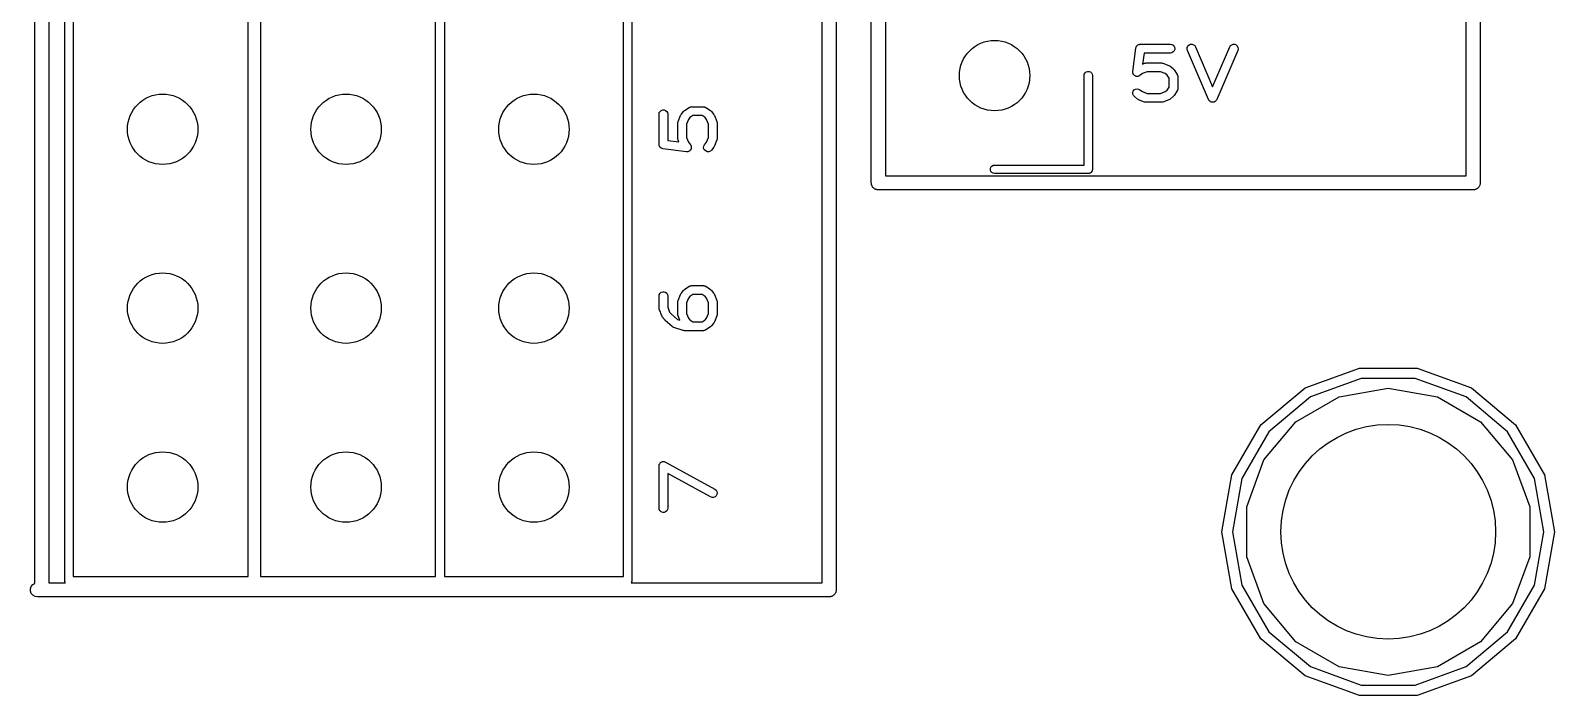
# Model space of a CAD drawing. Extents: x 10 to 287, y -200 to -10.
# Drawn here: x 62.26 to 83.89, y -108.62 to -99.18 of the extents above; entities that cross this region are included whole.
import ezdxf

# ---------------------------------------------------------------- set-up
doc = ezdxf.new("R2010")
doc.units = 0
doc.header["$MEASUREMENT"] = 0
doc.layers.add('BLACK', color=7, linetype='CONTINUOUS')

msp = doc.modelspace()

# ---------------------------------------------------------------- linework, layer by layer
at = {"layer": 'Black'}
for p, q in [((62.3205, -107.032), (62.3205, -70.5776)), ((74.195, -101.346), (74.195, -85.471)), ((74.395, -85.571), (74.395, -101.246)), ((82.6405, -101.246), (82.6405, -85.571)), ((82.8405, -85.471), (82.8405, -101.346)), ((73.6965, -86.233), (73.6965, -107.124)), ((62.5205, -86.333), (62.5205, -107.024)), ((73.4965, -107.024), (73.4965, -86.333)), ((62.745, -106.994), (62.745, -89.154)), ((62.865, -89.214), (62.865, -106.934)), ((65.3485, -106.934), (65.3485, -89.214)), ((65.525, -89.214), (65.525, -106.934)), ((68.0085, -106.934), (68.0085, -89.214)), ((68.1355, -89.214), (68.1355, -106.934)), ((70.6755, -106.934), (70.6755, -89.214)), ((70.7955, -89.154), (70.7955, -106.994)), ((77.9082, -99.764), (77.951, -99.4307)), ((77.951, -99.4307), (77.9514, -99.4293)), ((77.9514, -99.4278), (77.9547, -99.419)), ((77.9514, -99.4293), (77.9514, -99.4278)), ((77.9547, -99.419), (77.9575, -99.41)), ((77.9575, -99.41), (77.9584, -99.4088)), ((77.9584, -99.4088), (77.9589, -99.4074)), ((77.9589, -99.4074), (77.9649, -99.4002)), ((77.9649, -99.4002), (77.9706, -99.3927)), ((77.9706, -99.3927), (77.9719, -99.3919)), ((77.9719, -99.3919), (77.9728, -99.3908)), ((77.9728, -99.3908), (77.981, -99.3861)), ((77.981, -99.3861), (77.9889, -99.381)), ((77.9889, -99.381), (77.9903, -99.3807)), ((77.9903, -99.3807), (77.9916, -99.3799)), ((77.9916, -99.3799), (78.0009, -99.3783)), ((78.0009, -99.3783), (78.0101, -99.3762)), ((78.0101, -99.3762), (78.0115, -99.3764)), ((78.0115, -99.3764), (78.013, -99.3762)), ((78.013, -99.3762), (78.4416, -99.3762)), ((78.068, -99.5012), (78.0478, -99.6581)), ((78.4416, -99.5012), (78.068, -99.5012)), ((78.4416, -99.3762), (78.4629, -99.3799)), ((78.4629, -99.4974), (78.4416, -99.5012)), ((78.4629, -99.3799), (78.4817, -99.3908)), ((78.4817, -99.4865), (78.4629, -99.4974)), ((78.4817, -99.3908), (78.4957, -99.4074)), ((78.4957, -99.4699), (78.4817, -99.4865)), ((78.4957, -99.4074), (78.5031, -99.4278)), ((78.5031, -99.4495), (78.4957, -99.4699)), ((78.5031, -99.4278), (78.5031, -99.4495)), ((78.6792, -99.4422), (78.6817, -99.4206)), ((78.6841, -99.4633), (78.6792, -99.4422)), ((78.6817, -99.4206), (78.6915, -99.4012)), ((78.9841, -100.163), (78.6841, -99.4633)), ((78.6915, -99.4012), (78.7073, -99.3864)), ((78.7073, -99.3864), (78.7273, -99.3778)), ((78.7273, -99.3778), (78.749, -99.3766)), ((78.749, -99.3766), (78.7698, -99.3829)), ((78.7698, -99.3829), (78.7871, -99.3959)), ((78.7871, -99.3959), (78.799, -99.414)), ((78.799, -99.414), (79.0416, -99.98)), ((79.0416, -99.98), (79.2841, -99.414)), ((79.399, -99.4633), (79.099, -100.163)), ((79.2841, -99.414), (79.296, -99.3959)), ((79.296, -99.3959), (79.3134, -99.3829)), ((79.3134, -99.3829), (79.3342, -99.3766)), ((79.3342, -99.3766), (79.3558, -99.3778)), ((79.3558, -99.3778), (79.3758, -99.3864)), ((79.3758, -99.3864), (79.3916, -99.4012)), ((79.3916, -99.4012), (79.4014, -99.4206)), ((79.404, -99.4422), (79.399, -99.4633)), ((79.4014, -99.4206), (79.404, -99.4422)), ((78.0478, -99.6581), (78.0761, -99.6471)), ((78.0761, -99.6471), (78.0767, -99.6469)), ((78.0767, -99.6469), (78.0773, -99.6466)), ((78.0773, -99.6466), (78.0874, -99.6448)), ((78.0874, -99.6448), (78.0973, -99.6428)), ((78.0973, -99.6428), (78.098, -99.643)), ((78.098, -99.643), (78.0987, -99.6428)), ((78.0987, -99.6428), (78.313, -99.6428)), ((78.313, -99.6428), (78.3137, -99.643)), ((78.3137, -99.643), (78.3144, -99.6428)), ((78.3144, -99.6428), (78.3243, -99.6448)), ((78.3243, -99.6448), (78.3344, -99.6466)), ((78.3344, -99.6466), (78.335, -99.6469)), ((78.335, -99.6469), (78.3357, -99.6471)), ((78.3357, -99.6471), (78.4214, -99.6804)), ((78.4214, -99.6804), (78.4291, -99.6851)), ((78.4291, -99.6851), (78.4371, -99.6893)), ((78.4371, -99.6893), (78.4799, -99.7227)), ((78.4799, -99.7227), (78.487, -99.7305)), ((78.487, -99.7305), (78.4941, -99.7382)), ((78.4941, -99.7382), (78.537, -99.8049)), ((77.216, -99.822), (77.2196, -99.8015)), ((77.216, -101.092), (77.216, -99.822)), ((77.2196, -99.8015), (77.23, -99.7834)), ((77.23, -99.7834), (77.246, -99.77)), ((77.246, -99.77), (77.2656, -99.7629)), ((77.2656, -99.7629), (77.2864, -99.7629)), ((77.2864, -99.7629), (77.306, -99.77)), ((77.306, -99.77), (77.322, -99.7834)), ((77.322, -99.7834), (77.3324, -99.8015)), ((77.3324, -99.8015), (77.336, -99.822)), ((77.336, -99.822), (77.336, -101.152)), ((77.9085, -99.7723), (77.9082, -99.764)), ((77.9082, -99.7806), (77.9085, -99.7723)), ((77.909, -99.7831), (77.9082, -99.7806)), ((77.9092, -99.7857), (77.909, -99.7831)), ((77.9124, -99.7933), (77.9092, -99.7857)), ((77.9149, -99.8012), (77.9124, -99.7933)), ((77.9165, -99.8033), (77.9149, -99.8012)), ((77.9175, -99.8057), (77.9165, -99.8033)), ((77.9231, -99.8118), (77.9175, -99.8057)), ((77.9282, -99.8184), (77.9231, -99.8118)), ((77.9305, -99.8198), (77.9282, -99.8184)), ((77.9322, -99.8217), (77.9305, -99.8198)), ((77.9396, -99.8255), (77.9322, -99.8217)), ((77.9466, -99.8299), (77.9396, -99.8255)), ((77.9492, -99.8305), (77.9466, -99.8299)), ((77.9515, -99.8317), (77.9492, -99.8305)), ((77.9597, -99.8327), (77.9515, -99.8317)), ((77.9678, -99.8345), (77.9597, -99.8327)), ((77.9704, -99.8341), (77.9678, -99.8345)), ((77.9731, -99.8344), (77.9704, -99.8341)), ((77.9811, -99.8326), (77.9731, -99.8344)), ((77.9893, -99.8315), (77.9811, -99.8326)), ((77.9917, -99.8302), (77.9893, -99.8315)), ((77.9942, -99.8297), (77.9917, -99.8302)), ((78.0012, -99.8252), (77.9942, -99.8297)), ((78.0085, -99.8213), (78.0012, -99.8252)), ((78.0442, -99.7936), (78.0085, -99.8213)), ((78.1104, -99.7678), (78.0442, -99.7936)), ((78.3013, -99.7678), (78.1104, -99.7678)), ((78.3675, -99.7936), (78.3013, -99.7678)), ((78.3948, -99.8148), (78.3675, -99.7936)), ((78.4219, -99.857), (78.3948, -99.8148)), ((78.4219, -99.987), (78.4219, -99.857)), ((78.537, -99.8049), (78.5397, -99.8113)), ((78.5397, -99.8113), (78.5432, -99.8173)), ((78.5432, -99.8173), (78.5439, -99.8212)), ((78.5439, -99.8212), (78.5454, -99.8249)), ((78.5454, -99.8249), (78.5457, -99.8318)), ((78.5457, -99.8318), (78.5469, -99.8387)), ((78.5469, -99.8387), (78.5469, -100.005)), ((77.9082, -100.063), (77.9149, -100.043)), ((77.909, -100.085), (77.9082, -100.063)), ((77.9172, -100.105), (77.909, -100.085)), ((77.9149, -100.043), (77.9282, -100.026)), ((77.9318, -100.121), (77.9172, -100.105)), ((77.9282, -100.026), (77.9466, -100.014)), ((77.9746, -100.155), (77.9318, -100.121)), ((77.9466, -100.014), (77.9678, -100.01)), ((77.9678, -100.01), (77.9893, -100.013)), ((77.9826, -100.159), (77.9746, -100.155)), ((77.9903, -100.164), (77.9826, -100.159)), ((77.9893, -100.013), (78.0085, -100.023)), ((78.0761, -100.197), (77.9903, -100.164)), ((78.0085, -100.023), (78.0442, -100.05)), ((78.0442, -100.05), (78.1104, -100.076)), ((78.1104, -100.076), (78.3013, -100.076)), ((78.3013, -100.076), (78.3675, -100.05)), ((78.4214, -100.164), (78.3357, -100.197)), ((78.3675, -100.05), (78.3948, -100.029)), ((78.3948, -100.029), (78.4219, -99.987)), ((78.4291, -100.159), (78.4214, -100.164)), ((78.4371, -100.155), (78.4291, -100.159)), ((78.4799, -100.121), (78.4371, -100.155)), ((78.487, -100.114), (78.4799, -100.121)), ((78.4941, -100.106), (78.487, -100.114)), ((78.537, -100.039), (78.4941, -100.106)), ((78.5397, -100.033), (78.537, -100.039)), ((78.5432, -100.027), (78.5397, -100.033)), ((78.5439, -100.023), (78.5432, -100.027)), ((78.5454, -100.019), (78.5439, -100.023)), ((78.5457, -100.012), (78.5454, -100.019)), ((78.5469, -100.005), (78.5457, -100.012)), ((78.9882, -100.169), (78.9841, -100.163)), ((78.9915, -100.176), (78.9882, -100.169)), ((78.9941, -100.179), (78.9915, -100.176)), ((79.0916, -100.176), (79.0891, -100.179)), ((79.095, -100.169), (79.0916, -100.176)), ((79.099, -100.163), (79.095, -100.169)), ((71.1822, -100.37), (71.1859, -100.348)), ((71.1822, -100.798), (71.1822, -100.37)), ((71.1859, -100.348), (71.1968, -100.33)), ((71.1968, -100.33), (71.2134, -100.316)), ((71.2134, -100.316), (71.2338, -100.308)), ((71.2338, -100.308), (71.2555, -100.308)), ((71.2555, -100.308), (71.2759, -100.316)), ((71.2759, -100.316), (71.2925, -100.33)), ((71.2925, -100.33), (71.3034, -100.348)), ((71.3034, -100.348), (71.3072, -100.37)), ((71.3072, -100.37), (71.3072, -100.743)), ((71.4531, -100.476), (71.4864, -100.39)), ((71.4864, -100.39), (71.4911, -100.382)), ((71.4911, -100.382), (71.4953, -100.374)), ((71.4953, -100.374), (71.5287, -100.331)), ((71.5287, -100.331), (71.5365, -100.324)), ((71.5365, -100.324), (71.5442, -100.317)), ((71.5442, -100.317), (71.6109, -100.274)), ((71.6109, -100.274), (71.6173, -100.272)), ((71.6173, -100.272), (71.6233, -100.268)), ((71.663, -100.389), (71.6208, -100.417)), ((71.6233, -100.268), (71.6272, -100.267)), ((71.6272, -100.267), (71.6309, -100.266)), ((71.6309, -100.266), (71.6378, -100.266)), ((71.6378, -100.266), (71.6447, -100.264)), ((71.6447, -100.264), (71.8113, -100.264)), ((71.793, -100.389), (71.663, -100.389)), ((71.8352, -100.417), (71.793, -100.389)), ((71.8113, -100.264), (71.8182, -100.266)), ((71.8182, -100.266), (71.8251, -100.266)), ((71.8251, -100.266), (71.8288, -100.267)), ((71.8288, -100.267), (71.8327, -100.268)), ((71.8327, -100.268), (71.8387, -100.272)), ((71.8387, -100.272), (71.8451, -100.274)), ((71.8451, -100.274), (71.9118, -100.317)), ((71.9118, -100.317), (71.9195, -100.324)), ((71.9195, -100.324), (71.9273, -100.331)), ((71.9273, -100.331), (71.9607, -100.374)), ((71.9607, -100.374), (71.9649, -100.382)), ((71.9649, -100.382), (71.9696, -100.39)), ((71.9696, -100.39), (72.0029, -100.476)), ((78.0767, -100.197), (78.0761, -100.197)), ((78.0773, -100.197), (78.0767, -100.197)), ((78.0874, -100.199), (78.0773, -100.197)), ((78.0973, -100.201), (78.0874, -100.199)), ((78.098, -100.201), (78.0973, -100.201)), ((78.0987, -100.201), (78.098, -100.201)), ((78.313, -100.201), (78.0987, -100.201)), ((78.3137, -100.201), (78.313, -100.201)), ((78.3144, -100.201), (78.3137, -100.201)), ((78.3243, -100.199), (78.3144, -100.201)), ((78.3344, -100.197), (78.3243, -100.199)), ((78.335, -100.197), (78.3344, -100.197)), ((78.3357, -100.197), (78.335, -100.197)), ((78.996, -100.181), (78.9941, -100.179)), ((79.0019, -100.186), (78.996, -100.181)), ((79.0074, -100.191), (79.0019, -100.186)), ((79.0106, -100.192), (79.0074, -100.191)), ((79.0134, -100.194), (79.0106, -100.192)), ((79.0205, -100.197), (79.0134, -100.194)), ((79.0273, -100.2), (79.0205, -100.197)), ((79.0308, -100.2), (79.0273, -100.2)), ((79.0342, -100.201), (79.0308, -100.2)), ((79.0416, -100.2), (79.0342, -100.201)), ((79.049, -100.201), (79.0416, -100.2)), ((79.0523, -100.2), (79.049, -100.201)), ((79.0558, -100.2), (79.0523, -100.2)), ((79.0626, -100.197), (79.0558, -100.2)), ((79.0698, -100.194), (79.0626, -100.197)), ((79.0726, -100.192), (79.0698, -100.194)), ((79.0758, -100.191), (79.0726, -100.192)), ((79.0812, -100.186), (79.0758, -100.191)), ((79.0871, -100.181), (79.0812, -100.186)), ((79.0891, -100.179), (79.0871, -100.181)), ((71.4488, -100.497), (71.4508, -100.487)), ((71.449, -100.498), (71.4488, -100.497)), ((71.4488, -100.713), (71.4488, -100.498)), ((71.4488, -100.498), (71.449, -100.498)), ((71.4508, -100.487), (71.4526, -100.477)), ((71.4526, -100.477), (71.4529, -100.476)), ((71.4529, -100.476), (71.4531, -100.476)), ((71.5996, -100.444), (71.5738, -100.51)), ((71.5738, -100.51), (71.5738, -100.701)), ((71.6208, -100.417), (71.5996, -100.444)), ((71.8564, -100.444), (71.8352, -100.417)), ((71.8822, -100.51), (71.8564, -100.444)), ((71.8822, -100.701), (71.8822, -100.51)), ((72.0029, -100.476), (72.0031, -100.476)), ((72.0031, -100.476), (72.0034, -100.477)), ((72.0034, -100.477), (72.0052, -100.487)), ((72.0052, -100.487), (72.0072, -100.497)), ((72.0072, -100.497), (72.007, -100.498)), ((72.007, -100.498), (72.0072, -100.498)), ((72.0072, -100.498), (72.0072, -100.713)), ((71.1824, -100.8), (71.1822, -100.798)), ((71.1822, -100.801), (71.1824, -100.8)), ((71.1843, -100.81), (71.1822, -100.801)), ((71.1859, -100.82), (71.1843, -100.81)), ((71.1867, -100.821), (71.1859, -100.82)), ((71.187, -100.822), (71.1867, -100.821)), ((71.1921, -100.83), (71.187, -100.822)), ((71.3072, -100.743), (71.4641, -100.763)), ((71.4488, -100.714), (71.449, -100.713)), ((71.449, -100.713), (71.4488, -100.713)), ((71.4508, -100.724), (71.4488, -100.714)), ((71.4526, -100.734), (71.4508, -100.724)), ((71.4529, -100.735), (71.4526, -100.734)), ((71.4531, -100.735), (71.4529, -100.735)), ((71.4641, -100.763), (71.4531, -100.735)), ((71.5738, -100.701), (71.5996, -100.767)), ((71.5996, -100.767), (71.6273, -100.803)), ((71.6273, -100.803), (71.6312, -100.81)), ((71.6312, -100.81), (71.6357, -100.817)), ((71.6357, -100.817), (71.6362, -100.82)), ((71.6362, -100.82), (71.6375, -100.822)), ((71.6375, -100.822), (71.6386, -100.83)), ((71.8155, -100.843), (71.8185, -100.822)), ((71.8185, -100.822), (71.8287, -100.803)), ((71.8287, -100.803), (71.8564, -100.767)), ((71.8564, -100.767), (71.8822, -100.701)), ((71.9696, -100.821), (71.9649, -100.829)), ((72.0029, -100.735), (71.9696, -100.821)), ((72.0031, -100.735), (72.0029, -100.735)), ((72.0034, -100.734), (72.0031, -100.735)), ((72.0052, -100.724), (72.0034, -100.734)), ((72.0072, -100.714), (72.0052, -100.724)), ((72.0072, -100.713), (72.007, -100.713)), ((72.007, -100.713), (72.0072, -100.714)), ((71.1968, -100.838), (71.1921, -100.83)), ((71.1979, -100.839), (71.1968, -100.838)), ((71.1987, -100.841), (71.1979, -100.839)), ((71.2062, -100.846), (71.1987, -100.841)), ((71.2134, -100.852), (71.2062, -100.846)), ((71.2148, -100.853), (71.2134, -100.852)), ((71.216, -100.854), (71.2148, -100.853)), ((71.225, -100.857), (71.216, -100.854)), ((71.2338, -100.86), (71.225, -100.857)), ((71.2353, -100.86), (71.2338, -100.86)), ((71.2367, -100.86), (71.2353, -100.86)), ((71.57, -100.903), (71.2367, -100.86)), ((71.5783, -100.903), (71.57, -100.903)), ((71.5866, -100.903), (71.5783, -100.903)), ((71.5891, -100.902), (71.5866, -100.903)), ((71.5917, -100.902), (71.5891, -100.902)), ((71.5993, -100.899), (71.5917, -100.902)), ((71.6072, -100.896), (71.5993, -100.899)), ((71.6093, -100.895), (71.6072, -100.896)), ((71.6117, -100.894), (71.6093, -100.895)), ((71.6178, -100.888), (71.6117, -100.894)), ((71.6244, -100.883), (71.6178, -100.888)), ((71.6258, -100.881), (71.6244, -100.883)), ((71.6277, -100.879), (71.6258, -100.881)), ((71.6315, -100.872), (71.6277, -100.879)), ((71.6359, -100.865), (71.6315, -100.872)), ((71.6365, -100.862), (71.6359, -100.865)), ((71.6377, -100.86), (71.6365, -100.862)), ((71.6387, -100.852), (71.6377, -100.86)), ((71.6386, -100.83), (71.6404, -100.838)), ((71.6405, -100.843), (71.6387, -100.852)), ((71.6404, -100.838), (71.6401, -100.841)), ((71.6401, -100.841), (71.6405, -100.843)), ((71.8201, -100.865), (71.8155, -100.843)), ((71.8316, -100.883), (71.8201, -100.865)), ((71.8488, -100.896), (71.8316, -100.883)), ((71.8694, -100.903), (71.8488, -100.896)), ((71.8911, -100.902), (71.8694, -100.903)), ((71.9112, -100.894), (71.8911, -100.902)), ((71.9273, -100.88), (71.9112, -100.894)), ((71.9607, -100.837), (71.9273, -100.88)), ((71.9649, -100.829), (71.9607, -100.837)), ((74.395, -101.246), (74.549, -101.246)), ((74.549, -101.246), (75.184, -101.246)), ((75.184, -101.246), (82.6405, -101.246)), ((75.8869, -101.142), (75.894, -101.122)), ((75.8869, -101.162), (75.8869, -101.142)), ((75.894, -101.182), (75.8869, -101.162)), ((75.894, -101.122), (75.9074, -101.106)), ((75.9074, -101.198), (75.894, -101.182)), ((75.9074, -101.106), (75.9255, -101.096)), ((75.9255, -101.208), (75.9074, -101.198)), ((75.9255, -101.096), (75.946, -101.092)), ((75.946, -101.212), (75.9255, -101.208)), ((75.946, -101.092), (77.216, -101.092)), ((77.276, -101.212), (75.946, -101.212)), ((77.2812, -101.211), (77.276, -101.212)), ((77.2864, -101.211), (77.2812, -101.211)), ((77.2913, -101.209), (77.2864, -101.211)), ((77.2965, -101.208), (77.2913, -101.209)), ((77.3011, -101.206), (77.2965, -101.208)), ((77.306, -101.204), (77.3011, -101.206)), ((77.31, -101.201), (77.306, -101.204)), ((77.3146, -101.198), (77.31, -101.201)), ((77.3179, -101.194), (77.3146, -101.198)), ((77.322, -101.191), (77.3179, -101.194)), ((77.3246, -101.186), (77.322, -101.191)), ((77.328, -101.182), (77.3246, -101.186)), ((77.3298, -101.177), (77.328, -101.182)), ((77.3324, -101.173), (77.3298, -101.177)), ((77.3333, -101.167), (77.3324, -101.173)), ((77.3351, -101.162), (77.3333, -101.167)), ((77.336, -101.152), (77.3351, -101.157)), ((77.3351, -101.157), (77.3351, -101.162)), ((74.1965, -101.355), (74.195, -101.346)), ((74.1965, -101.363), (74.1965, -101.355)), ((74.1995, -101.372), (74.1965, -101.363)), ((74.201, -101.38), (74.1995, -101.372)), ((74.2054, -101.388), (74.201, -101.38)), ((74.2084, -101.396), (74.2054, -101.388)), ((74.214, -101.403), (74.2084, -101.396)), ((74.2184, -101.41), (74.214, -101.403)), ((74.2251, -101.416), (74.2184, -101.41)), ((74.2307, -101.423), (74.2251, -101.416)), ((74.2383, -101.427), (74.2307, -101.423)), ((74.245, -101.433), (74.2383, -101.427)), ((74.2532, -101.436), (74.245, -101.433)), ((74.2608, -101.44), (74.2532, -101.436)), ((74.2694, -101.441), (74.2608, -101.44)), ((74.2776, -101.444), (74.2694, -101.441)), ((74.2864, -101.444), (74.2776, -101.444)), ((74.295, -101.446), (74.2864, -101.444)), ((74.422, -101.446), (74.295, -101.446)), ((75.184, -101.446), (74.422, -101.446)), ((82.7405, -101.446), (75.184, -101.446)), ((82.7491, -101.444), (82.7405, -101.446)), ((82.7579, -101.444), (82.7491, -101.444)), ((82.7661, -101.441), (82.7579, -101.444)), ((82.7747, -101.44), (82.7661, -101.441)), ((82.7823, -101.436), (82.7747, -101.44)), ((82.7905, -101.433), (82.7823, -101.436)), ((82.7972, -101.427), (82.7905, -101.433)), ((82.8048, -101.423), (82.7972, -101.427)), ((82.8104, -101.416), (82.8048, -101.423)), ((82.8171, -101.41), (82.8104, -101.416)), ((82.8215, -101.403), (82.8171, -101.41)), ((82.8271, -101.396), (82.8215, -101.403)), ((82.8301, -101.388), (82.8271, -101.396)), ((82.8345, -101.38), (82.8301, -101.388)), ((82.836, -101.372), (82.8345, -101.38)), ((82.839, -101.363), (82.836, -101.372)), ((82.8405, -101.346), (82.839, -101.355)), ((82.839, -101.355), (82.839, -101.363)), ((71.1822, -102.953), (71.1859, -102.931)), ((71.1822, -103.124), (71.1822, -102.953)), ((71.1859, -102.931), (71.1968, -102.912)), ((71.1968, -102.912), (71.2134, -102.898)), ((71.2134, -102.898), (71.2338, -102.891)), ((71.2338, -102.891), (71.2555, -102.891)), ((71.2555, -102.891), (71.2759, -102.898)), ((71.2759, -102.898), (71.2925, -102.912)), ((71.2925, -102.912), (71.3034, -102.931)), ((71.3034, -102.931), (71.3072, -102.953)), ((71.3072, -102.953), (71.3072, -103.112)), ((71.4531, -103.016), (71.4864, -102.93)), ((71.4864, -102.93), (71.4911, -102.922)), ((71.4911, -102.922), (71.4953, -102.914)), ((71.4953, -102.914), (71.5287, -102.871)), ((71.5287, -102.871), (71.5365, -102.864)), ((71.5365, -102.864), (71.5442, -102.857)), ((71.5442, -102.857), (71.6109, -102.814)), ((71.5996, -102.984), (71.5738, -103.05)), ((71.6208, -102.957), (71.5996, -102.984)), ((71.6109, -102.814), (71.6173, -102.812)), ((71.6173, -102.812), (71.6233, -102.808)), ((71.663, -102.929), (71.6208, -102.957)), ((71.6233, -102.808), (71.6272, -102.807)), ((71.6272, -102.807), (71.6309, -102.806)), ((71.6309, -102.806), (71.6378, -102.806)), ((71.6378, -102.806), (71.6447, -102.804)), ((71.6447, -102.804), (71.8113, -102.804)), ((71.793, -102.929), (71.663, -102.929)), ((71.8352, -102.957), (71.793, -102.929)), ((71.8113, -102.804), (71.8182, -102.806)), ((71.8182, -102.806), (71.8251, -102.806)), ((71.8251, -102.806), (71.8288, -102.807)), ((71.8288, -102.807), (71.8327, -102.808)), ((71.8327, -102.808), (71.8387, -102.812)), ((71.8564, -102.984), (71.8352, -102.957)), ((71.8387, -102.812), (71.8451, -102.814)), ((71.8451, -102.814), (71.9118, -102.857)), ((71.8822, -103.05), (71.8564, -102.984)), ((71.9118, -102.857), (71.9195, -102.864)), ((71.9195, -102.864), (71.9273, -102.871)), ((71.9273, -102.871), (71.9607, -102.914)), ((71.9607, -102.914), (71.9649, -102.922)), ((71.9649, -102.922), (71.9696, -102.93)), ((71.9696, -102.93), (72.0029, -103.016)), ((71.1823, -103.125), (71.1822, -103.124)), ((71.1842, -103.135), (71.1822, -103.125)), ((71.1822, -103.125), (71.1823, -103.125)), ((71.1859, -103.145), (71.1842, -103.135)), ((71.1863, -103.146), (71.1859, -103.145)), ((71.1864, -103.147), (71.1863, -103.146)), ((71.2197, -103.232), (71.1864, -103.147)), ((71.3072, -103.112), (71.3329, -103.179)), ((71.3329, -103.179), (71.3568, -103.209)), ((71.4488, -103.037), (71.4508, -103.027)), ((71.449, -103.038), (71.4488, -103.037)), ((71.4488, -103.21), (71.4488, -103.038)), ((71.4488, -103.038), (71.449, -103.038)), ((71.4508, -103.027), (71.4526, -103.017)), ((71.4526, -103.017), (71.4529, -103.016)), ((71.4529, -103.016), (71.4531, -103.016)), ((71.5738, -103.05), (71.5738, -103.198)), ((71.5738, -103.198), (71.5996, -103.264)), ((71.8564, -103.264), (71.8822, -103.198)), ((71.8822, -103.198), (71.8822, -103.05)), ((72.0029, -103.016), (72.0031, -103.016)), ((72.0031, -103.016), (72.0034, -103.017)), ((72.0034, -103.017), (72.0052, -103.027)), ((72.0052, -103.027), (72.0072, -103.037)), ((72.0072, -103.037), (72.007, -103.038)), ((72.007, -103.038), (72.0072, -103.038)), ((72.0072, -103.038), (72.0072, -103.21)), ((71.2244, -103.24), (71.2197, -103.232)), ((71.2287, -103.248), (71.2244, -103.24)), ((71.262, -103.291), (71.2287, -103.248)), ((71.2667, -103.295), (71.262, -103.291)), ((71.2707, -103.3), (71.2667, -103.295)), ((71.3707, -103.386), (71.2707, -103.3)), ((71.3568, -103.209), (71.4424, -103.283)), ((71.372, -103.387), (71.3707, -103.386)), ((71.373, -103.388), (71.372, -103.387)), ((71.3813, -103.392), (71.373, -103.388)), ((71.3893, -103.397), (71.3813, -103.392)), ((71.3909, -103.397), (71.3893, -103.397)), ((71.3922, -103.398), (71.3909, -103.397)), ((71.5255, -103.441), (71.3922, -103.398)), ((71.4424, -103.283), (71.4769, -103.294)), ((71.4488, -103.211), (71.449, -103.21)), ((71.449, -103.21), (71.4488, -103.21)), ((71.4508, -103.221), (71.4488, -103.211)), ((71.4526, -103.231), (71.4508, -103.221)), ((71.4529, -103.232), (71.4526, -103.231)), ((71.4531, -103.232), (71.4529, -103.232)), ((71.4769, -103.294), (71.4531, -103.232)), ((71.5996, -103.264), (71.6208, -103.291)), ((71.6208, -103.291), (71.663, -103.319)), ((71.663, -103.319), (71.793, -103.319)), ((71.793, -103.319), (71.8352, -103.291)), ((71.8352, -103.291), (71.8564, -103.264)), ((71.9118, -103.391), (71.8451, -103.434)), ((71.9195, -103.384), (71.9118, -103.391)), ((71.9273, -103.377), (71.9195, -103.384)), ((71.9607, -103.334), (71.9273, -103.377)), ((71.9649, -103.326), (71.9607, -103.334)), ((71.9696, -103.318), (71.9649, -103.326)), ((72.0029, -103.232), (71.9696, -103.318)), ((72.0031, -103.232), (72.0029, -103.232)), ((72.0034, -103.231), (72.0031, -103.232)), ((72.0052, -103.221), (72.0034, -103.231)), ((72.0072, -103.211), (72.0052, -103.221)), ((72.0072, -103.21), (72.007, -103.21)), ((72.007, -103.21), (72.0072, -103.211)), ((71.5351, -103.442), (71.5255, -103.441)), ((71.5447, -103.444), (71.5351, -103.442)), ((71.8113, -103.444), (71.5447, -103.444)), ((71.8182, -103.442), (71.8113, -103.444)), ((71.8251, -103.442), (71.8182, -103.442)), ((71.8288, -103.441), (71.8251, -103.442)), ((71.8327, -103.44), (71.8288, -103.441)), ((71.8387, -103.436), (71.8327, -103.44)), ((71.8451, -103.434), (71.8387, -103.436)), ((80.3535, -104.254), (81.124, -103.974)), ((81.124, -103.974), (81.944, -103.974)), ((81.944, -103.974), (82.7145, -104.254)), ((79.7254, -104.781), (80.3535, -104.254)), ((81.1501, -104.122), (80.4285, -104.384)), ((80.8364, -104.382), (81.534, -104.259)), ((81.9179, -104.122), (81.1501, -104.122)), ((81.534, -104.259), (82.2316, -104.382)), ((82.6395, -104.384), (81.9179, -104.122)), ((82.7145, -104.254), (83.3426, -104.781)), ((80.4285, -104.384), (79.8403, -104.878)), ((80.2229, -104.736), (80.8364, -104.382)), ((82.2316, -104.382), (82.8451, -104.736)), ((83.2277, -104.878), (82.6395, -104.384)), ((79.3154, -105.491), (79.7254, -104.781)), ((79.8403, -104.878), (79.4563, -105.543)), ((79.7675, -105.279), (80.2229, -104.736)), ((82.8451, -104.736), (83.3005, -105.279)), ((83.6117, -105.543), (83.2277, -104.878)), ((83.3426, -104.781), (83.7526, -105.491)), ((71.1822, -105.364), (71.1839, -105.354)), ((71.1822, -105.964), (71.1822, -105.364)), ((71.1839, -105.354), (71.1855, -105.344)), ((71.1855, -105.344), (71.1858, -105.343)), ((71.1858, -105.343), (71.1859, -105.343)), ((71.1859, -105.343), (71.1911, -105.334)), ((71.1911, -105.334), (71.196, -105.325)), ((71.196, -105.325), (71.1965, -105.324)), ((71.1965, -105.324), (71.1968, -105.324)), ((71.1968, -105.324), (71.2046, -105.317)), ((71.2046, -105.317), (71.2123, -105.311)), ((71.2123, -105.311), (71.2129, -105.31)), ((71.2129, -105.31), (71.2134, -105.31)), ((71.2134, -105.31), (71.223, -105.306)), ((71.223, -105.306), (71.2326, -105.303)), ((71.2326, -105.303), (71.2332, -105.303)), ((71.2332, -105.303), (71.2338, -105.302)), ((71.2338, -105.302), (71.244, -105.302)), ((71.244, -105.302), (71.2543, -105.302)), ((71.2543, -105.302), (71.2549, -105.302)), ((71.2549, -105.302), (71.2555, -105.302)), ((71.2555, -105.302), (71.2651, -105.306)), ((71.2651, -105.306), (71.2748, -105.309)), ((71.2748, -105.309), (71.9748, -105.695)), ((79.5252, -105.945), (79.7675, -105.279)), ((83.3005, -105.279), (83.5428, -105.945)), ((71.9145, -105.804), (71.3072, -105.47)), ((71.3072, -105.47), (71.3072, -105.964)), ((79.173, -106.299), (79.3154, -105.491)), ((79.4563, -105.543), (79.323, -106.299)), ((83.745, -106.299), (83.6117, -105.543)), ((83.7526, -105.491), (83.895, -106.299)), ((71.9748, -105.695), (71.9917, -105.709)), ((71.9933, -105.789), (71.977, -105.803)), ((71.9917, -105.709), (72.003, -105.727)), ((72.0038, -105.77), (71.9933, -105.789)), ((72.003, -105.727), (72.0072, -105.748)), ((72.0072, -105.748), (72.0038, -105.77)), ((71.1859, -105.985), (71.1822, -105.964)), ((71.1968, -106.004), (71.1859, -105.985)), ((71.2134, -106.018), (71.1968, -106.004)), ((71.2338, -106.026), (71.2134, -106.018)), ((71.2759, -106.018), (71.2555, -106.026)), ((71.2925, -106.004), (71.2759, -106.018)), ((71.3034, -105.985), (71.2925, -106.004)), ((71.3072, -105.964), (71.3034, -105.985)), ((71.935, -105.811), (71.9145, -105.804)), ((71.9567, -105.811), (71.935, -105.811)), ((71.977, -105.803), (71.9567, -105.811)), ((79.5252, -106.653), (79.5252, -105.945)), ((83.5428, -105.945), (83.5428, -106.653)), ((71.2555, -106.026), (71.2338, -106.026)), ((79.3154, -107.107), (79.173, -106.299)), ((79.323, -106.299), (79.4563, -107.055)), ((83.6117, -107.055), (83.745, -106.299)), ((83.895, -106.299), (83.7526, -107.107)), ((79.7675, -107.319), (79.5252, -106.653)), ((83.5428, -106.653), (83.3005, -107.319)), ((62.2585, -107.107), (62.2704, -107.075)), ((62.2704, -107.075), (62.2927, -107.048)), ((62.2927, -107.048), (62.3205, -107.032)), ((62.5205, -107.024), (62.7535, -107.024)), ((62.7459, -106.999), (62.745, -106.994)), ((62.7459, -107.004), (62.7459, -106.999)), ((62.7477, -107.009), (62.7459, -107.004)), ((62.7486, -107.015), (62.7477, -107.009)), ((62.7512, -107.019), (62.7486, -107.015)), ((62.753, -107.024), (62.7512, -107.019)), ((62.7535, -107.024), (62.753, -107.024)), ((62.865, -106.934), (65.3485, -106.934)), ((65.525, -106.934), (68.0085, -106.934)), ((68.1355, -106.934), (70.6755, -106.934)), ((70.7875, -107.024), (70.787, -107.024)), ((70.787, -107.024), (73.4965, -107.024)), ((70.7893, -107.019), (70.7875, -107.024)), ((70.7919, -107.015), (70.7893, -107.019)), ((70.7928, -107.009), (70.7919, -107.015)), ((70.7946, -107.004), (70.7928, -107.009)), ((70.7955, -106.994), (70.7946, -106.999)), ((70.7946, -106.999), (70.7946, -107.004)), ((79.4563, -107.055), (79.8403, -107.72)), ((83.2277, -107.72), (83.6117, -107.055)), ((62.2585, -107.142), (62.2585, -107.107)), ((62.2704, -107.174), (62.2585, -107.142)), ((62.2927, -107.201), (62.2704, -107.174)), ((62.3228, -107.218), (62.2927, -107.201)), ((62.357, -107.224), (62.3228, -107.218)), ((73.5965, -107.224), (62.357, -107.224)), ((73.6051, -107.223), (73.5965, -107.224)), ((73.6139, -107.223), (73.6051, -107.223)), ((73.6221, -107.22), (73.6139, -107.223)), ((73.6307, -107.218), (73.6221, -107.22)), ((73.6383, -107.214), (73.6307, -107.218)), ((73.6465, -107.211), (73.6383, -107.214)), ((73.6532, -107.205), (73.6465, -107.211)), ((73.6608, -107.201), (73.6532, -107.205)), ((73.6664, -107.194), (73.6608, -107.201)), ((73.6731, -107.189), (73.6664, -107.194)), ((73.6775, -107.181), (73.6731, -107.189)), ((73.6831, -107.174), (73.6775, -107.181)), ((73.6861, -107.166), (73.6831, -107.174)), ((73.6905, -107.159), (73.6861, -107.166)), ((73.692, -107.15), (73.6905, -107.159)), ((73.695, -107.142), (73.692, -107.15)), ((73.6965, -107.124), (73.695, -107.133)), ((73.695, -107.133), (73.695, -107.142)), ((79.7254, -107.817), (79.3154, -107.107)), ((83.7526, -107.107), (83.3426, -107.817)), ((80.2229, -107.862), (79.7675, -107.319)), ((83.3005, -107.319), (82.8451, -107.862)), ((79.8403, -107.72), (80.4285, -108.214)), ((82.6395, -108.214), (83.2277, -107.72)), ((80.3535, -108.344), (79.7254, -107.817)), ((80.8364, -108.216), (80.2229, -107.862)), ((82.8451, -107.862), (82.2316, -108.216)), ((83.3426, -107.817), (82.7145, -108.344)), ((81.124, -108.624), (80.3535, -108.344)), ((80.4285, -108.214), (81.1501, -108.476)), ((81.534, -108.339), (80.8364, -108.216)), ((82.2316, -108.216), (81.534, -108.339)), ((81.9179, -108.476), (82.6395, -108.214)), ((82.7145, -108.344), (81.944, -108.624)), ((81.1501, -108.476), (81.9179, -108.476)), ((81.944, -108.624), (81.124, -108.624))]:
    msp.add_line(p, q, dxfattribs=at)
for centre, radius in [((75.946, -99.822), 0.5), ((64.135, -100.584), 0.5), ((66.7385, -100.584), 0.5), ((69.4055, -100.584), 0.5), ((64.135, -103.124), 0.5), ((66.7385, -103.124), 0.5), ((69.4055, -103.124), 0.5), ((81.534, -106.299), 1.524), ((64.135, -105.664), 0.5), ((66.7385, -105.664), 0.5), ((69.4055, -105.664), 0.5)]:
    msp.add_circle(centre, radius, dxfattribs=at)

doc.saveas('drawing.dxf')
